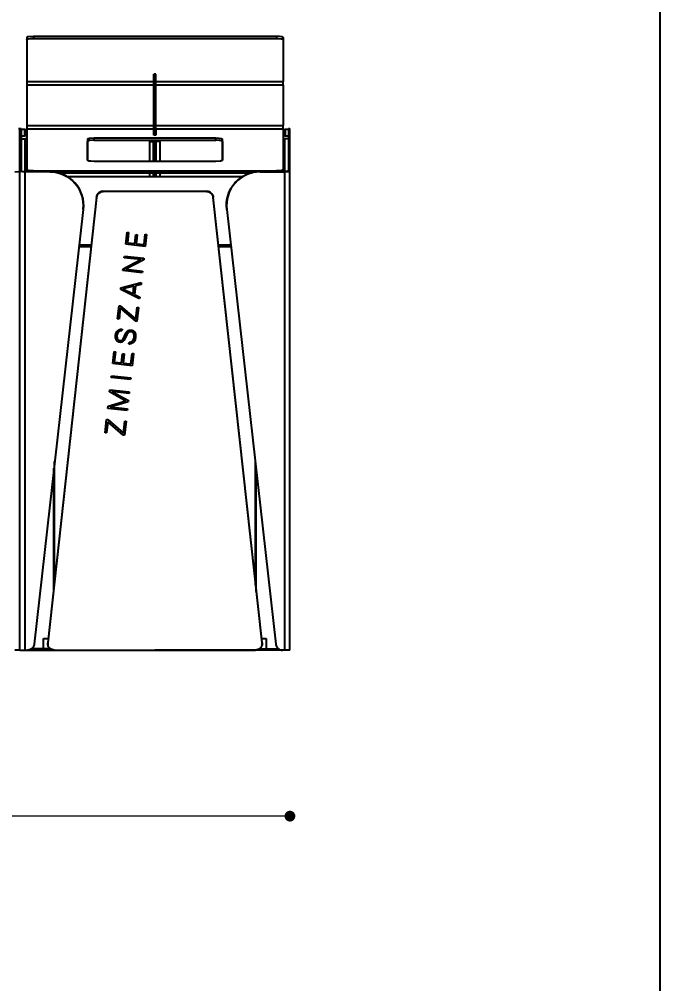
# Model space of a CAD drawing. Header units: millimetres. Extents: x 10782 to 23587, y 24555 to 29687.
# Drawn here: x 17963 to 18912, y 27147 to 28576 of the extents above; entities that cross this region are included whole.
import ezdxf

# ---------------------------------------------------------------- set-up
doc = ezdxf.new("R2010")
doc.units = ezdxf.units.MM
doc.header["$LTSCALE"] = 3
doc.layers.add('DomyÅ›lny', color=7, linetype='Continuous')
doc.styles.get("Standard").update_dxf_attribs({"font": 'arial.ttf'})
doc.dimstyles.new('MATEUSZ', dxfattribs={"dimtxt": 35, "dimasz": 16, "dimexe": 0.18, "dimexo": 0.0625, "dimgap": 0.09, "dimtad": 0, "dimdec": 0, "dimdsep": 46, "dimtxsty": 'Standard', "dimblk": 'DOT', "dimcen": 0.09, "dimse1": 1, "dimse2": 1, "dimadec": 0, "dimazin": 0, "dimtfac": 1, "dimtdec": 0, "dimtofl": 0, "dimtmove": 0, "dimatfit": 3, "dimfxl": 1, "dimtolj": 1, "dimtzin": 0, "dimlwd": 9, "dimlwe": 9, "dimarcsym": 0})

# ---------------------------------------------------------------- blocks, each defined once
blk = doc.blocks.new('_Dot')
at = {"color": 0, "linetype": 'ByBlock', "lineweight": -2}
blk.add_line((-0.5, 0), (-1, 0), dxfattribs=at)
at = {"color": 0, "linetype": 'ByBlock', "const_width": 0.5}
blk.add_lwpolyline([(-0.25, 0, 1), (0.25, 0, 1)], format="xyb", close=True, dxfattribs=at)
blk = doc.blocks.new('*D37')
at = {"color": 0, "lineweight": 9, "transparency": 16777216}
for p, q in [((16779.8, 27395.2), (17513.2, 27395.2)), ((18347.8, 27395.2), (17614.5, 27395.2))]:
    blk.add_line(p, q, dxfattribs=at)
at = {"layer": 'Defpoints', "color": 0, "transparency": 16777216}
for p in [(16763.8, 27641.2), (18363.8, 27641.2), (18363.8, 27395.2)]:
    blk.add_point(p, dxfattribs=at)
at = {"color": 0, "lineweight": 9, "transparency": 16777216, "xscale": 16, "yscale": 16, "zscale": 16, "rotation": 180}
blk.add_blockref('_Dot', (16763.8, 27395.2), dxfattribs=at)
at = {"color": 0, "lineweight": 9, "transparency": 16777216, "xscale": 16, "yscale": 16, "zscale": 16}
blk.add_blockref('_Dot', (18363.8, 27395.2), dxfattribs=at)
at = {"color": 0, "transparency": 16777216, "insert": (17563.8, 27395.2), "char_height": 35, "attachment_point": 5}
blk.add_mtext('\\A1;1600', dxfattribs=at)

msp = doc.modelspace()

# ---------------------------------------------------------------- linework, layer by layer
msp.add_lwpolyline([(15282.8, 24555.1), (15282.8, 29687.3), (18911.6, 29687.3), (18911.6, 24555.1)], close=True)
at = {"layer": 'DomyÅ›lny'}
for p, q in [((17973.8, 28548.9), (17973.8, 28545.9)), ((17973.8, 28545.9), (17973.8, 28483.8)), ((18343.8, 28550.5), (17983.8, 28550.5)), ((17983.8, 28550.5), (17983.8, 28547.6)), ((17983.8, 28547.6), (18343.8, 28547.6)), ((18343.8, 28550.5), (18343.8, 28547.6)), ((18353.8, 28548.9), (18353.8, 28545.9)), ((18353.8, 28545.9), (18353.8, 28483.8)), ((17973.8, 28483.8), (18162.3, 28483.8)), ((18165.3, 28494.5), (18162.3, 28494.5)), ((18162.3, 28404.1), (18162.3, 28494.5)), ((18165.3, 28404.1), (18165.3, 28494.5)), ((18165.3, 28483.8), (18353.8, 28483.8)), ((17973.8, 28478.9), (18162.3, 28478.9)), ((17973.8, 28478.9), (17973.8, 28418.7)), ((18165.3, 28478.9), (18353.8, 28478.9)), ((18353.8, 28478.9), (18353.8, 28418.7)), ((17961.8, 28414), (17963.8, 28414)), ((17961.8, 28413.9), (17963.8, 28413.9)), ((17963.8, 28414), (17965.8, 28414)), ((17963.8, 28413.9), (17965.8, 28413.9)), ((17963.8, 28351.3), (17963.8, 28413.9)), ((17963.8, 28351.3), (17963.8, 28413.9)), ((17965.8, 28413.9), (17965.8, 28351.3)), ((17965.8, 28412.9), (17970.8, 28412.9)), ((17970.8, 28410.9), (17973.8, 28410.9)), ((17973.8, 28418.7), (18162.3, 28418.7)), ((17973.8, 28413.8), (17973.8, 28353)), ((17973.8, 28413.8), (18162.3, 28413.8)), ((18162.3, 28412.6), (18162.3, 28404.1)), ((18165.3, 28418.7), (18353.8, 28418.7)), ((18165.3, 28413.8), (18353.8, 28413.8)), ((18165.3, 28412.6), (18165.3, 28404.1)), ((18353.8, 28413.8), (18353.8, 28353)), ((18353.8, 28410.9), (18357.3, 28410.9)), ((18356.8, 28412.9), (18361.8, 28412.9)), ((18361.8, 28414), (18363.8, 28414)), ((18361.8, 28413.9), (18361.8, 28351.3)), ((18361.8, 28413.9), (18363.8, 28413.9)), ((18363.8, 28351.3), (18363.8, 28413.9)), ((17970.8, 28402.9), (17965.8, 28402.9)), ((17973.8, 28404.9), (17970.8, 28404.9)), ((17971.6, 28350.1), (17971.6, 28398.9)), ((17973.8, 28398.9), (17971.6, 28398.9)), ((18063.8, 28398), (18063.8, 28367.4)), ((18253.8, 28399.7), (18073.8, 28399.7)), ((18073.8, 28396.7), (18073.8, 28399.7)), ((18073.8, 28396.7), (18253.8, 28396.7)), ((18156.1, 28394.9), (18156.1, 28395.9)), ((18165.3, 28404.1), (18162.3, 28404.1)), ((18171.6, 28394.9), (18171.6, 28395.9)), ((18253.8, 28396.7), (18253.8, 28399.7)), ((18263.8, 28367.4), (18263.8, 28398)), ((18356.8, 28404.9), (18353.8, 28404.9)), ((18353.8, 28398.9), (18356.1, 28398.9)), ((18356.1, 28350), (18356.1, 28398.9)), ((18361.8, 28402.9), (18356.8, 28402.9)), ((18063.8, 28367.4), (18063.8, 28395)), ((18156.1, 28365.7), (18156.1, 28394.9)), ((18163.8, 28394.9), (18161.8, 28394.9)), ((18161.8, 28365.7), (18161.8, 28394.9)), ((18163.8, 28365.7), (18163.8, 28394.9)), ((18165.8, 28394.9), (18163.8, 28394.9)), ((18163.8, 28365.7), (18163.8, 28394.9)), ((18165.8, 28365.7), (18165.8, 28394.9)), ((18171.6, 28365.7), (18171.6, 28394.9)), ((18263.8, 28395), (18263.8, 28367.4)), ((17973.8, 28353), (17973.8, 28350)), ((18073.8, 28365.7), (18253.8, 28365.7)), ((18353.8, 28353), (18353.8, 28350)), ((17963.8, 27641.2), (17963.8, 28351.3)), ((17971.6, 28350.3), (18007.9, 28350.3)), ((17971.6, 27641.2), (17971.6, 28350)), ((18007.9, 28350), (17971.6, 28350)), ((17983.8, 28351.3), (18343.8, 28351.3)), ((17983.8, 28351.3), (17983.8, 28350)), ((18007.9, 28350), (18007.9, 28350.3)), ((18020.6, 28348.3), (18307.1, 28348.3)), ((18033, 28343.2), (18294.6, 28343.2)), ((18033, 28343.2), (18294.6, 28343.2)), ((18156.1, 28343.2), (18156.1, 28348.3)), ((18161.8, 28343.2), (18161.8, 28348.3)), ((18163.8, 28343.2), (18163.8, 28348.3)), ((18163.8, 28343.2), (18163.8, 28348.3)), ((18165.8, 28343.2), (18165.8, 28348.3)), ((18171.6, 28343.2), (18171.6, 28348.3)), ((18319.7, 28350), (18319.7, 28350.3)), ((18356.1, 28350.3), (18319.7, 28350.3)), ((18319.7, 28350), (18356.1, 28350)), ((18343.8, 28351.3), (18343.8, 28350)), ((18356.1, 27641.2), (18356.1, 28350)), ((18363.8, 27641.2), (18363.8, 28351.3)), ((18077.3, 28312.2), (18005, 27652.4)), ((18077.3, 28312.1), (18005, 27652.2)), ((18077.3, 28312.1), (18077.3, 28312.2)), ((18240.4, 28321), (18087.3, 28321)), ((18322.6, 27652.4), (18250.3, 28312.2)), ((18250.3, 28312.1), (18250.3, 28312.2)), ((18322.6, 27652.2), (18250.3, 28312.1)), ((18057.5, 28294.2), (17984.8, 27650)), ((18057.5, 28294.2), (18057.5, 28294.6)), ((18270.1, 28294.2), (18270.1, 28294.6)), ((18270.1, 28294.2), (18342.8, 27650)), ((18120.6, 28242.6), (18122.5, 28260.4)), ((18120.6, 28242.5), (18122.5, 28260.3)), ((18122.5, 28260.4), (18122.5, 28260.3)), ((18122.5, 28260.4), (18124.6, 28260.2)), ((18122.5, 28260.3), (18124.6, 28260.1)), ((18124.6, 28260.2), (18122.9, 28244.8)), ((18124.6, 28260.1), (18122.9, 28244.7)), ((18133.8, 28243.6), (18135.3, 28257.1)), ((18133.8, 28243.6), (18135.3, 28257)), ((18135.3, 28257.1), (18137.3, 28256.8)), ((18135.3, 28257), (18137.3, 28256.8)), ((18137.3, 28256.8), (18135.9, 28243.4)), ((18137.3, 28256.8), (18135.9, 28243.3)), ((18147.6, 28242.1), (18149.3, 28257.6)), ((18147.6, 28242), (18149.3, 28257.5)), ((18149.3, 28257.6), (18151.4, 28257.3)), ((18149.3, 28257.5), (18151.4, 28257.3)), ((18151.4, 28257.3), (18149.4, 28239.4)), ((18151.4, 28257.3), (18149.4, 28239.5)), ((18051.3, 28239.2), (18069.3, 28239.2)), ((18069.5, 28241.2), (18051.5, 28241.2)), ((18149.4, 28239.4), (18120.6, 28242.5)), ((18122.9, 28244.8), (18133.8, 28243.6)), ((18122.9, 28244.7), (18133.8, 28243.6)), ((18135.9, 28243.4), (18135.9, 28243.3)), ((18135.9, 28243.4), (18147.6, 28242.1)), ((18135.9, 28243.3), (18147.6, 28242)), ((18149.4, 28239.5), (18149.4, 28239.4)), ((18276.1, 28241.2), (18258.1, 28241.2)), ((18258.3, 28239.2), (18276.4, 28239.2)), ((18118.4, 28222.5), (18118.7, 28224.9)), ((18118.4, 28222.5), (18118.7, 28224.9)), ((18118.7, 28224.9), (18118.7, 28224.9)), ((18118.7, 28224.9), (18147.5, 28221.8)), ((18118.7, 28224.9), (18147.5, 28221.7)), ((18116.6, 28206), (18143.1, 28219.8)), ((18116.6, 28205.9), (18143.1, 28219.8)), ((18143.1, 28219.8), (18118.4, 28222.5)), ((18147.2, 28219.3), (18120.7, 28205.5)), ((18147.5, 28221.8), (18147.2, 28219.4)), ((18147.5, 28221.7), (18147.2, 28219.3)), ((18116.3, 28203.5), (18116.6, 28206)), ((18116.3, 28203.5), (18116.6, 28205.9)), ((18145.1, 28200.3), (18116.3, 28203.5)), ((18120.7, 28205.5), (18145.4, 28202.8)), ((18120.7, 28205.5), (18145.4, 28202.8)), ((18145.4, 28202.8), (18145.1, 28200.4)), ((18145.4, 28202.8), (18145.1, 28200.3)), ((18145.1, 28200.4), (18145.1, 28200.3)), ((18113.5, 28178.1), (18143.5, 28185.8)), ((18113.5, 28178), (18143.5, 28185.8)), ((18134.9, 28181.2), (18133.4, 28168.1)), ((18143.3, 28183.2), (18134.9, 28181.1)), ((18134.9, 28181.2), (18134.9, 28181.1)), ((18143.5, 28185.8), (18143.3, 28183.3)), ((18143.5, 28185.8), (18143.3, 28183.2)), ((18113.3, 28175.8), (18113.5, 28178.1)), ((18113.3, 28175.7), (18113.5, 28178)), ((18113.3, 28175.8), (18113.3, 28175.7)), ((18140.9, 28161.7), (18113.3, 28175.7)), ((18132.7, 28180.6), (18116.4, 28176.5)), ((18116.4, 28176.6), (18131.4, 28169.1)), ((18116.4, 28176.5), (18131.4, 28169.1)), ((18131.4, 28169.1), (18132.7, 28180.7)), ((18131.4, 28169.1), (18132.7, 28180.6)), ((18134.9, 28181.1), (18133.4, 28168.1)), ((18133.4, 28168.1), (18141.2, 28164.3)), ((18133.4, 28168.1), (18141.2, 28164.2)), ((18141.2, 28164.3), (18140.9, 28161.8)), ((18141.2, 28164.2), (18140.9, 28161.7)), ((18108.5, 28132.1), (18110.6, 28151.6)), ((18108.5, 28132), (18110.6, 28151.5)), ((18110.6, 28151.6), (18112.4, 28151.4)), ((18110.6, 28151.5), (18112.4, 28151.4)), ((18112.4, 28148.4), (18110.6, 28131.8)), ((18112.4, 28148.3), (18110.6, 28131.8)), ((18112.4, 28151.4), (18135.5, 28131.5)), ((18112.4, 28151.4), (18135.5, 28131.6)), ((18135.4, 28128.5), (18112.4, 28148.3)), ((18135.5, 28131.5), (18137.4, 28149.3)), ((18135.5, 28131.6), (18137.4, 28149.3)), ((18139.5, 28149.1), (18137.2, 28128.4)), ((18139.5, 28149), (18137.2, 28128.3)), ((18137.4, 28149.3), (18139.5, 28149)), ((18137.4, 28149.3), (18139.5, 28149.1)), ((18108.5, 28132.1), (18108.5, 28132)), ((18110.6, 28131.8), (18108.5, 28132)), ((18137.2, 28128.3), (18135.4, 28128.5)), ((18137.2, 28128.4), (18137.2, 28128.3)), ((18115.1, 28116.7), (18114.8, 28114.3)), ((18115.1, 28116.7), (18114.8, 28114.2)), ((18114.8, 28114.3), (18114.8, 28114.2)), ((18125.2, 28095), (18125.5, 28097.4)), ((18125.2, 28094.9), (18125.5, 28097.3)), ((18101.2, 28065.8), (18103.2, 28083.5)), ((18101.2, 28065.7), (18103.2, 28083.5)), ((18103.2, 28083.5), (18105.2, 28083.3)), ((18103.2, 28083.5), (18105.2, 28083.3)), ((18105.2, 28083.3), (18103.6, 28068)), ((18105.2, 28083.3), (18103.6, 28067.9)), ((18103.6, 28068), (18114.4, 28066.8)), ((18103.6, 28067.9), (18114.4, 28066.7)), ((18114.4, 28066.8), (18115.9, 28080.2)), ((18114.4, 28066.7), (18115.9, 28080.2)), ((18115.9, 28080.2), (18118, 28080)), ((18115.9, 28080.2), (18118, 28079.9)), ((18118, 28080), (18116.5, 28066.5)), ((18118, 28079.9), (18116.5, 28066.5)), ((18118, 28080), (18118, 28079.9)), ((18128.2, 28065.3), (18129.9, 28080.7)), ((18128.2, 28065.2), (18129.9, 28080.7)), ((18129.9, 28080.7), (18132, 28080.5)), ((18129.9, 28080.7), (18132, 28080.4)), ((18129.9, 28080.7), (18129.9, 28080.7)), ((18132, 28080.5), (18130, 28062.6)), ((18132, 28080.4), (18130, 28062.5)), ((18130, 28062.5), (18101.2, 28065.7)), ((18116.5, 28066.5), (18128.2, 28065.3)), ((18116.5, 28066.5), (18128.2, 28065.2)), ((18130, 28062.6), (18130, 28062.5)), ((18099, 28045.2), (18099.2, 28047.6)), ((18099, 28045.1), (18099.2, 28047.5)), ((18127.8, 28042), (18099, 28045.1)), ((18099.2, 28047.6), (18128, 28044.5)), ((18099.2, 28047.5), (18128, 28044.4)), ((18128, 28044.5), (18127.8, 28042)), ((18128, 28044.4), (18127.8, 28042)), ((18127.8, 28042), (18127.8, 28042)), ((18096.6, 28023.8), (18097, 28027)), ((18096.6, 28023.7), (18097, 28026.9)), ((18097, 28027), (18125.8, 28023.9)), ((18097, 28026.9), (18125.8, 28023.8)), ((18100.1, 28024.4), (18124.4, 28010.9)), ((18113, 28022.7), (18100.1, 28024.3)), ((18100.1, 28024.3), (18124.4, 28010.9)), ((18094.3, 28002.5), (18120.9, 28010.4)), ((18094.3, 28002.5), (18120.9, 28010.3)), ((18120.9, 28010.3), (18096.6, 28023.7)), ((18125.5, 28021.4), (18113, 28022.7)), ((18124.4, 28010.9), (18124.2, 28009.1)), ((18124.4, 28010.9), (18124.2, 28009)), ((18124.4, 28010.9), (18124.4, 28010.9)), ((18125.8, 28023.9), (18125.5, 28021.4)), ((18125.8, 28023.8), (18125.5, 28021.4)), ((18093.9, 27999.3), (18094.3, 28002.5)), ((18093.9, 27999.2), (18094.3, 28002.5)), ((18122.7, 27996.1), (18093.9, 27999.2)), ((18124.2, 28009), (18097.7, 28001.1)), ((18097.7, 28001.2), (18110.4, 28000)), ((18097.7, 28001.1), (18110.4, 27999.9)), ((18110.4, 28000), (18123, 27998.6)), ((18110.4, 27999.9), (18123, 27998.5)), ((18123, 27998.6), (18122.7, 27996.2)), ((18123, 27998.5), (18122.7, 27996.1)), ((18090, 27963.4), (18092.1, 27983)), ((18090, 27963.4), (18092.1, 27982.9)), ((18092.1, 27983), (18093.9, 27982.8)), ((18092.1, 27982.9), (18093.9, 27982.7)), ((18093.9, 27982.8), (18117, 27962.9)), ((18093.9, 27982.7), (18117, 27962.9)), ((18093.9, 27979.7), (18092.1, 27963.2)), ((18093.9, 27979.7), (18092.1, 27963.1)), ((18116.9, 27959.9), (18093.9, 27979.7)), ((18117, 27962.9), (18119, 27980.7)), ((18117, 27962.9), (18119, 27980.6)), ((18121, 27980.5), (18118.8, 27959.8)), ((18121, 27980.4), (18118.8, 27959.7)), ((18119, 27980.7), (18121, 27980.5)), ((18119, 27980.6), (18121, 27980.4)), ((18092.1, 27963.1), (18090, 27963.4)), ((18092.1, 27963.2), (18092.1, 27963.1)), ((18118.8, 27959.7), (18116.9, 27959.9)), ((18013.8, 27729.2), (18013.8, 27910.7)), ((18014.8, 27739), (18014.8, 27920.5)), ((18312.8, 27737.9), (18312.8, 27919.4)), ((18313.8, 27728.1), (18313.8, 27909.6)), ((17998.8, 27643.2), (17998.8, 27658.2)), ((17998.8, 27658.2), (18005.7, 27658.2)), ((18322, 27658.2), (18328.8, 27658.2)), ((18328.8, 27658.2), (18328.8, 27643.2)), ((17971.6, 27641.2), (17974.9, 27641.2)), ((17974.8, 27641.2), (18163.8, 27641.2)), ((18008.9, 27643.2), (17980.9, 27643.2)), ((18015, 27641.2), (18312.7, 27641.2)), ((18352.8, 27641.2), (18163.8, 27641.2)), ((18318.7, 27643.2), (18347.9, 27643.2)), ((18356.1, 27641.2), (18352.8, 27641.2))]:
    msp.add_line(p, q, dxfattribs=at)
for points in [[(17983.8, 28550.5, 0), (17976.7, 28550.1, 0), (17975.4, 28549.8, 0), (17974.5, 28549.5, 0), (17974.2, 28549.3, 0), (17974.1, 28549.2, 0), (17974, 28549.2, 0), (17973.9, 28549.1, 0), (17973.9, 28549, 0), (17973.9, 28549, 0), (17973.8, 28549, 0), (17973.8, 28548.9, 0), (17973.8, 28548.9, 0), (17973.8, 28548.9, 0)], [(17973.8, 28545.9, 0), (17973.8, 28545.9, 0), (17973.8, 28546, 0), (17973.8, 28546, 0), (17973.9, 28546.1, 0), (17973.9, 28546.1, 0), (17973.9, 28546.1, 0), (17974, 28546.2, 0), (17974.1, 28546.3, 0), (17974.2, 28546.4, 0), (17974.5, 28546.5, 0), (17974.9, 28546.7, 0), (17976.1, 28547, 0), (17979.2, 28547.4, 0), (17983.8, 28547.6, 0)], [(18353.8, 28548.9, 0), (18353.8, 28548.9, 0), (18353.8, 28548.9, 0), (18353.8, 28549, 0), (18353.8, 28549, 0), (18353.8, 28549, 0), (18353.7, 28549.1, 0), (18353.7, 28549.2, 0), (18353.6, 28549.2, 0), (18353.4, 28549.3, 0), (18353.1, 28549.5, 0), (18352.7, 28549.6, 0), (18351.6, 28549.9, 0), (18348.4, 28550.4, 0), (18343.8, 28550.5, 0)], [(18343.8, 28547.6, 0), (18350.9, 28547.1, 0), (18352.2, 28546.8, 0), (18353.1, 28546.5, 0), (18353.4, 28546.4, 0), (18353.6, 28546.3, 0), (18353.7, 28546.2, 0), (18353.7, 28546.1, 0), (18353.8, 28546.1, 0), (18353.8, 28546.1, 0), (18353.8, 28546, 0), (18353.8, 28546, 0), (18353.8, 28545.9, 0), (18353.8, 28545.9, 0)], [(17973.8, 28483.8, 0), (17973.8, 28483.6, 0), (17973.8, 28482.8, 0), (17973.8, 28478.9, 0)], [(18353.8, 28478.9, 0), (18353.8, 28483.8, 0)], [(17973.8, 28418.7, 0), (17973.8, 28413.8, 0)], [(18353.8, 28413.8, 0), (18353.8, 28414, 0), (18353.8, 28414.9, 0), (18353.8, 28418.7, 0)], [(17965.8, 28398.9, 0), (17965.8, 28398.9, 0), (17965.8, 28398.9, 0), (17965.8, 28398.9, 0), (17965.8, 28398.9, 0), (17965.8, 28398.9, 0), (17965.8, 28398.9, 0), (17965.8, 28398.9, 0), (17965.8, 28398.9, 0), (17965.8, 28398.9, 0), (17965.8, 28398.9, 0), (17965.8, 28398.9, 0), (17965.9, 28398.9, 0), (17966, 28398.9, 0), (17967.5, 28398.9, 0), (17971.6, 28398.9, 0)], [(18073.8, 28399.7, 0), (18066.7, 28399.2, 0), (18065.5, 28398.9, 0), (18064.6, 28398.6, 0), (18064.2, 28398.5, 0), (18064.1, 28398.4, 0), (18064, 28398.3, 0), (18063.9, 28398.2, 0), (18063.9, 28398.2, 0), (18063.9, 28398.1, 0), (18063.8, 28398.1, 0), (18063.8, 28398.1, 0), (18063.8, 28398, 0), (18063.8, 28398, 0)], [(18073.8, 28396.7, 0), (18067, 28396.3, 0), (18065.7, 28396, 0), (18064.7, 28395.7, 0), (18064.3, 28395.5, 0), (18064.2, 28395.5, 0), (18064, 28395.4, 0), (18063.9, 28395.3, 0), (18063.9, 28395.2, 0), (18063.9, 28395.2, 0), (18063.8, 28395.2, 0), (18063.8, 28395.1, 0), (18063.8, 28395.1, 0), (18063.8, 28395, 0)], [(18263.8, 28398, 0), (18263.8, 28398, 0), (18263.8, 28398.1, 0), (18263.8, 28398.1, 0), (18263.8, 28398.1, 0), (18263.7, 28398.2, 0), (18263.7, 28398.2, 0), (18263.6, 28398.3, 0), (18263.5, 28398.4, 0), (18263.2, 28398.5, 0), (18262.9, 28398.7, 0), (18261.8, 28399, 0), (18259, 28399.4, 0), (18253.8, 28399.7, 0)], [(18263.8, 28395, 0), (18263.8, 28395.1, 0), (18263.8, 28395.1, 0), (18263.8, 28395.1, 0), (18263.8, 28395.2, 0), (18263.8, 28395.2, 0), (18263.7, 28395.3, 0), (18263.6, 28395.3, 0), (18263.5, 28395.4, 0), (18263.3, 28395.6, 0), (18262.9, 28395.7, 0), (18262, 28396, 0), (18259.3, 28396.4, 0), (18253.8, 28396.7, 0)], [(18361.8, 28398.9, 0), (18361.8, 28398.9, 0), (18361.8, 28398.9, 0), (18361.8, 28398.9, 0), (18361.8, 28398.9, 0), (18361.8, 28398.9, 0), (18361.8, 28398.9, 0), (18361.8, 28398.9, 0), (18361.8, 28398.9, 0), (18361.8, 28398.9, 0), (18361.8, 28398.9, 0), (18361.8, 28398.9, 0), (18361.8, 28398.9, 0), (18361.6, 28398.9, 0), (18360.2, 28398.9, 0), (18356.1, 28398.9, 0)], [(18156.1, 28394.9, 0), (18161.8, 28394.9, 0)], [(18171.6, 28394.9, 0), (18165.8, 28394.9, 0)], [(18063.8, 28367.4, 0), (18063.8, 28367.4, 0), (18063.8, 28367.3, 0), (18063.8, 28367.3, 0), (18063.9, 28367.3, 0), (18063.9, 28367.2, 0), (18063.9, 28367.2, 0), (18064, 28367.1, 0), (18064.1, 28367, 0), (18064.4, 28366.8, 0), (18064.8, 28366.7, 0), (18065.8, 28366.4, 0), (18068.7, 28366, 0), (18073.8, 28365.7, 0)], [(18253.8, 28365.7, 0), (18260.9, 28366.2, 0), (18262.1, 28366.5, 0), (18263.1, 28366.8, 0), (18263.4, 28366.9, 0), (18263.5, 28367, 0), (18263.6, 28367.1, 0), (18263.7, 28367.2, 0), (18263.7, 28367.2, 0), (18263.8, 28367.3, 0), (18263.8, 28367.3, 0), (18263.8, 28367.3, 0), (18263.8, 28367.4, 0), (18263.8, 28367.4, 0)], [(17983.8, 28351.3, 0), (17976.7, 28351.8, 0), (17975.4, 28352, 0), (17974.6, 28352.3, 0), (17974.2, 28352.5, 0), (17974.1, 28352.6, 0), (17974, 28352.6, 0), (17973.9, 28352.7, 0), (17973.9, 28352.8, 0), (17973.9, 28352.8, 0), (17973.8, 28352.8, 0), (17973.8, 28352.9, 0), (17973.8, 28352.9, 0), (17973.8, 28353, 0)], [(18353.8, 28353, 0), (18353.8, 28352.9, 0), (18353.8, 28352.9, 0), (18353.8, 28352.8, 0), (18353.8, 28352.8, 0), (18353.7, 28352.8, 0), (18353.7, 28352.7, 0), (18353.6, 28352.6, 0), (18353.5, 28352.6, 0), (18353.2, 28352.4, 0), (18352.8, 28352.2, 0), (18351.8, 28351.9, 0), (18348.9, 28351.5, 0), (18343.8, 28351.3, 0)], [(17956.1, 28350, 0), (17961.6, 28350.4, 0), (17962.6, 28350.6, 0), (17963.3, 28350.8, 0), (17963.5, 28350.9, 0), (17963.6, 28351, 0), (17963.7, 28351, 0), (17963.7, 28351.1, 0), (17963.8, 28351.1, 0), (17963.8, 28351.1, 0), (17963.8, 28351.2, 0), (17963.8, 28351.2, 0), (17963.8, 28351.2, 0), (17963.8, 28351.3, 0)], [(17971.6, 28350, 0), (17966, 28350.4, 0), (17965.1, 28350.6, 0), (17964.4, 28350.8, 0), (17964.1, 28350.9, 0), (17964, 28351, 0), (17964, 28351, 0), (17963.9, 28351.1, 0), (17963.9, 28351.1, 0), (17963.9, 28351.1, 0), (17963.8, 28351.2, 0), (17963.8, 28351.2, 0), (17963.8, 28351.2, 0), (17963.8, 28351.3, 0)], [(17965.8, 28351.3, 0), (17965.8, 28351.3, 0), (17965.8, 28351.2, 0), (17965.8, 28351.2, 0), (17965.9, 28351.2, 0), (17965.9, 28351.2, 0), (17965.9, 28351.1, 0), (17966, 28351.1, 0), (17966, 28351, 0), (17966.2, 28350.9, 0), (17966.8, 28350.7, 0), (17968.3, 28350.5, 0), (17971.6, 28350.3, 0)], [(18057.5, 28294.6, 0), (18057.8, 28299.9, 0), (18057.6, 28305.2, 0), (18056.8, 28310.4, 0), (18055.5, 28315.5, 0), (18053.6, 28320.4, 0), (18051.3, 28325.1, 0), (18048.5, 28329.5, 0), (18045.2, 28333.5, 0), (18041.5, 28337.3, 0), (18037.4, 28340.7, 0), (18033, 28343.6, 0), (18028.3, 28346, 0), (18023.4, 28347.8, 0), (18018.3, 28349.2, 0), (18013.2, 28350, 0), (18007.9, 28350.3, 0)], [(18007.9, 28350, 0), (18013.2, 28349.7, 0), (18018.5, 28348.8, 0), (18023.6, 28347.4, 0), (18028.5, 28345.5, 0), (18033.2, 28343.1, 0), (18037.5, 28340.2, 0), (18041.5, 28336.9, 0), (18045.2, 28333.2, 0), (18048.5, 28329, 0), (18051.3, 28324.6, 0), (18053.7, 28319.8, 0), (18055.5, 28314.9, 0), (18056.8, 28309.8, 0), (18057.6, 28304.7, 0), (18057.8, 28299.5, 0), (18057.5, 28294.2, 0)], [(18270.1, 28294.6, 0), (18269.8, 28299.9, 0), (18270, 28305.2, 0), (18270.8, 28310.4, 0), (18272.2, 28315.5, 0), (18274, 28320.4, 0), (18276.4, 28325.1, 0), (18279.2, 28329.5, 0), (18282.4, 28333.5, 0), (18286.1, 28337.3, 0), (18290.2, 28340.7, 0), (18294.7, 28343.6, 0), (18299.4, 28346, 0), (18304.3, 28347.8, 0), (18309.3, 28349.2, 0), (18314.4, 28350, 0), (18319.7, 28350.3, 0)], [(18319.7, 28350, 0), (18314.4, 28349.7, 0), (18309.2, 28348.8, 0), (18304, 28347.4, 0), (18299.1, 28345.5, 0), (18294.5, 28343.1, 0), (18290.1, 28340.2, 0), (18286.1, 28336.9, 0), (18282.5, 28333.2, 0), (18279.2, 28329, 0), (18276.3, 28324.6, 0), (18274, 28319.8, 0), (18272.1, 28314.9, 0), (18270.8, 28309.8, 0), (18270.1, 28304.7, 0), (18269.8, 28299.5, 0), (18270.1, 28294.2, 0)], [(18356.1, 28350, 0), (18361.6, 28350.4, 0), (18362.6, 28350.6, 0), (18363.3, 28350.8, 0), (18363.5, 28350.9, 0), (18363.6, 28351, 0), (18363.7, 28351, 0), (18363.7, 28351.1, 0), (18363.8, 28351.1, 0), (18363.8, 28351.1, 0), (18363.8, 28351.2, 0), (18363.8, 28351.2, 0), (18363.8, 28351.2, 0), (18363.8, 28351.3, 0)], [(18361.8, 28351.3, 0), (18361.8, 28351.3, 0), (18361.8, 28351.2, 0), (18361.8, 28351.2, 0), (18361.8, 28351.2, 0), (18361.8, 28351.2, 0), (18361.7, 28351.1, 0), (18361.7, 28351.1, 0), (18361.6, 28351, 0), (18361.4, 28350.9, 0), (18360.9, 28350.7, 0), (18359.3, 28350.5, 0), (18356.1, 28350.3, 0)], [(18087.3, 28321.1, 0), (18085.5, 28320.9, 0), (18084.7, 28320.7, 0), (18083.8, 28320.5, 0), (18082.9, 28320.1, 0), (18082.1, 28319.7, 0), (18081.3, 28319.1, 0), (18080.6, 28318.5, 0), (18079.9, 28317.9, 0), (18079.3, 28317.1, 0), (18078.8, 28316.4, 0), (18078.3, 28315.5, 0), (18077.9, 28314.7, 0), (18077.6, 28313.9, 0), (18077.4, 28313, 0), (18077.3, 28312.2, 0)], [(18077.3, 28312.1, 0), (18077.6, 28313.7, 0), (18077.9, 28314.6, 0), (18078.3, 28315.4, 0), (18078.8, 28316.2, 0), (18079.3, 28317, 0), (18079.9, 28317.7, 0), (18080.6, 28318.4, 0), (18081.3, 28319, 0), (18082.1, 28319.5, 0), (18082.9, 28320, 0), (18083.8, 28320.3, 0), (18084.7, 28320.6, 0), (18085.5, 28320.8, 0), (18087.3, 28321, 0)], [(18250.3, 28312.2, 0), (18250, 28313.9, 0), (18249.7, 28314.7, 0), (18249.3, 28315.5, 0), (18248.9, 28316.4, 0), (18248.3, 28317.1, 0), (18247.7, 28317.9, 0), (18247.1, 28318.5, 0), (18246.3, 28319.1, 0), (18245.5, 28319.7, 0), (18244.7, 28320.1, 0), (18243.8, 28320.5, 0), (18243, 28320.7, 0), (18242.1, 28320.9, 0), (18240.4, 28321.1, 0)], [(18240.4, 28321, 0), (18242.1, 28320.8, 0), (18243, 28320.6, 0), (18243.8, 28320.3, 0), (18244.7, 28320, 0), (18245.5, 28319.5, 0), (18246.3, 28319, 0), (18247.1, 28318.4, 0), (18247.7, 28317.7, 0), (18248.3, 28317, 0), (18248.9, 28316.2, 0), (18249.3, 28315.4, 0), (18249.7, 28314.6, 0), (18250, 28313.7, 0), (18250.2, 28312.9, 0), (18250.3, 28312.1, 0)], [(18105.7, 28103.1, 0), (18105.5, 28104.3, 0), (18105.3, 28105.6, 0), (18105.4, 28106.9, 0), (18105.5, 28108.3, 0), (18105.7, 28109.6, 0), (18106.1, 28110.9, 0), (18106.6, 28112, 0), (18107.3, 28113.1, 0), (18108, 28114, 0), (18108.8, 28114.8, 0), (18109.7, 28115.5, 0), (18110.7, 28116, 0), (18111.7, 28116.5, 0), (18112.8, 28116.7, 0), (18114, 28116.8, 0), (18115.1, 28116.7, 0)], [(18128.4, 28112.9, 0), (18127.7, 28113, 0), (18127.1, 28112.9, 0), (18126.5, 28112.8, 0), (18126, 28112.7, 0), (18125.5, 28112.4, 0), (18125, 28112.1, 0), (18124.5, 28111.8, 0), (18124.1, 28111.3, 0), (18123.2, 28110.1, 0), (18122.2, 28108.4, 0), (18118.4, 28100.6, 0), (18117.4, 28099.4, 0), (18116.8, 28098.8, 0), (18116.1, 28098.3, 0), (18115.5, 28097.9, 0), (18114.8, 28097.6, 0), (18114, 28097.4, 0), (18113.3, 28097.3, 0), (18112.5, 28097.2, 0), (18111.6, 28097.3, 0), (18110.9, 28097.4, 0), (18110.2, 28097.7, 0), (18109.5, 28097.9, 0), (18108.9, 28098.3, 0), (18108.3, 28098.7, 0), (18107.7, 28099.2, 0), (18107.2, 28099.8, 0), (18106.8, 28100.5, 0), (18106.4, 28101.2, 0), (18106.1, 28101.9, 0), (18105.6, 28103.6, 0), (18105.3, 28105.3, 0), (18105.4, 28107.2, 0), (18105.7, 28109.2, 0), (18106.2, 28110.9, 0), (18106.9, 28112.5, 0), (18107.4, 28113.2, 0), (18107.9, 28113.9, 0), (18108.5, 28114.5, 0), (18109.1, 28115, 0), (18109.7, 28115.5, 0), (18110.4, 28115.9, 0), (18111.2, 28116.2, 0), (18111.9, 28116.4, 0), (18112.7, 28116.6, 0), (18113.5, 28116.7, 0), (18114.3, 28116.7, 0), (18115.1, 28116.7, 0)], [(18114.8, 28114.2, 0), (18113.7, 28114.3, 0), (18112.6, 28114.1, 0), (18112, 28114, 0), (18111.5, 28113.8, 0), (18111.1, 28113.6, 0), (18110.6, 28113.3, 0), (18110.2, 28113, 0), (18109.3, 28112.2, 0), (18108.7, 28111.3, 0), (18108.2, 28110.2, 0), (18107.8, 28109, 0), (18107.5, 28107.7, 0), (18107.4, 28106.2, 0), (18107.5, 28104.9, 0), (18107.7, 28103.7, 0), (18107.9, 28103.1, 0), (18108.1, 28102.6, 0), (18108.4, 28102.1, 0), (18108.7, 28101.6, 0), (18109.1, 28101.2, 0), (18109.4, 28100.8, 0), (18109.8, 28100.5, 0), (18110.3, 28100.3, 0), (18110.7, 28100.1, 0), (18111.2, 28099.9, 0), (18111.7, 28099.8, 0), (18112.2, 28099.7, 0), (18112.8, 28099.7, 0), (18113.3, 28099.8, 0), (18113.7, 28099.8, 0), (18114.2, 28100, 0), (18114.6, 28100.2, 0), (18115.1, 28100.5, 0), (18115.5, 28100.8, 0), (18115.9, 28101.1, 0), (18116.6, 28102.1, 0), (18117.4, 28103.2, 0), (18118.8, 28106.3, 0), (18120.2, 28109.5, 0), (18121.6, 28111.9, 0), (18122.2, 28112.8, 0), (18122.9, 28113.5, 0), (18123.7, 28114.1, 0), (18124.5, 28114.6, 0), (18125.3, 28115, 0), (18126.2, 28115.3, 0), (18127.1, 28115.4, 0), (18128.1, 28115.4, 0), (18129.2, 28115.3, 0), (18130.2, 28115, 0), (18131.2, 28114.6, 0), (18132, 28114.1, 0), (18132.8, 28113.4, 0), (18133.5, 28112.6, 0), (18134, 28111.6, 0), (18134.5, 28110.5, 0), (18134.8, 28109.4, 0), (18135.1, 28108.2, 0), (18135.2, 28106.8, 0), (18135.1, 28105.5, 0), (18134.7, 28102.7, 0), (18134.3, 28101.4, 0), (18133.8, 28100.2, 0), (18133.3, 28099.1, 0), (18132.6, 28098, 0), (18131.8, 28097.2, 0), (18131, 28096.4, 0), (18130, 28095.8, 0), (18129.1, 28095.4, 0), (18128, 28095, 0), (18126.9, 28094.9, 0), (18126.1, 28094.8, 0), (18125.2, 28094.9, 0)], [(18107.8, 28109.2, 0), (18107.5, 28107.4, 0), (18107.5, 28105.4, 0), (18107.6, 28104.5, 0), (18107.8, 28103.7, 0), (18108, 28102.9, 0), (18108.4, 28102.2, 0), (18108.8, 28101.5, 0), (18109.3, 28101, 0), (18109.9, 28100.6, 0), (18110.5, 28100.2, 0), (18111.2, 28100, 0), (18111.9, 28099.8, 0), (18112.6, 28099.8, 0), (18113.3, 28099.8, 0), (18114, 28100, 0), (18114.6, 28100.2, 0), (18115.2, 28100.6, 0), (18115.7, 28101.1, 0), (18116.3, 28101.7, 0), (18116.8, 28102.4, 0), (18117.8, 28104.2, 0), (18118.8, 28106.4, 0), (18120.8, 28110.7, 0), (18121.7, 28112.2, 0), (18122.7, 28113.3, 0), (18123.7, 28114.2, 0), (18124.2, 28114.6, 0), (18124.8, 28114.9, 0), (18125.4, 28115.1, 0), (18126, 28115.3, 0), (18126.7, 28115.4, 0), (18127.3, 28115.5, 0), (18128, 28115.5, 0), (18128.7, 28115.4, 0), (18129.5, 28115.3, 0), (18130.2, 28115.1, 0), (18130.9, 28114.8, 0), (18131.5, 28114.5, 0), (18132.1, 28114.1, 0), (18132.6, 28113.6, 0), (18133.1, 28113.1, 0), (18133.6, 28112.4, 0), (18134, 28111.8, 0), (18134.3, 28111, 0), (18134.8, 28109.5, 0), (18135.1, 28107.7, 0), (18135.1, 28105.8, 0), (18134.9, 28103.9, 0), (18134.5, 28102, 0)], [(18125.5, 28097.3, 0), (18126.2, 28097.3, 0), (18126.9, 28097.3, 0), (18127.5, 28097.4, 0), (18128.1, 28097.5, 0), (18128.7, 28097.8, 0), (18129.3, 28098, 0), (18129.8, 28098.4, 0), (18130.3, 28098.8, 0), (18130.8, 28099.3, 0), (18131.2, 28099.8, 0), (18131.6, 28100.4, 0), (18132.2, 28101.7, 0), (18132.7, 28103.1, 0), (18133, 28104.8, 0), (18133.1, 28106.5, 0), (18132.9, 28108.1, 0), (18132.8, 28108.8, 0), (18132.6, 28109.5, 0), (18132.3, 28110.1, 0), (18132, 28110.7, 0), (18131.6, 28111.2, 0), (18131.1, 28111.7, 0), (18130.7, 28112.1, 0), (18130.2, 28112.4, 0), (18129.6, 28112.7, 0), (18129, 28112.8, 0), (18128.4, 28112.9, 0)], [(18125.5, 28097.4, 0), (18126.5, 28097.3, 0), (18127.4, 28097.4, 0), (18128.3, 28097.6, 0), (18129.1, 28098, 0), (18129.8, 28098.5, 0), (18130.5, 28099.1, 0), (18131.1, 28099.8, 0), (18131.7, 28100.6, 0), (18132.1, 28101.5, 0), (18132.5, 28102.5, 0), (18132.8, 28103.5, 0), (18133.1, 28106, 0), (18133, 28107.7, 0), (18132.9, 28108.5, 0), (18132.7, 28109.2, 0)], [(17963.8, 27641.2, 0), (17963.8, 27641.2, 0), (17963.8, 27641.2, 0), (17963.8, 27641.2, 0), (17963.8, 27641.2, 0), (17963.8, 27641.2, 0), (17963.8, 27641.2, 0), (17963.8, 27641.2, 0), (17963.8, 27641.2, 0), (17963.8, 27641.2, 0), (17963.8, 27641.2, 0), (17963.8, 27641.2, 0), (17963.7, 27641.2, 0), (17963, 27641.2, 0), (17956.1, 27641.2, 0)], [(17963.8, 27641.2, 0), (17963.8, 27641.2, 0), (17963.8, 27641.2, 0), (17963.8, 27641.2, 0), (17963.8, 27641.2, 0), (17963.8, 27641.2, 0), (17963.8, 27641.2, 0), (17963.8, 27641.2, 0), (17963.8, 27641.2, 0), (17963.8, 27641.2, 0), (17963.8, 27641.2, 0), (17963.8, 27641.2, 0), (17964, 27641.2, 0), (17964.6, 27641.2, 0), (17971.6, 27641.2, 0)], [(17984.8, 27650, 0), (17984.7, 27649.1, 0), (17984.4, 27648.2, 0), (17984.1, 27647.3, 0), (17983.7, 27646.5, 0), (17983.3, 27645.7, 0), (17982.7, 27645, 0), (17982.1, 27644.3, 0), (17981.5, 27643.6, 0), (17980.8, 27643.1, 0), (17980, 27642.6, 0), (17979.2, 27642.1, 0), (17978.4, 27641.8, 0), (17977.5, 27641.5, 0), (17976.7, 27641.3, 0), (17975.8, 27641.2, 0), (17974.9, 27641.2, 0)], [(18005, 27652.4, 0), (18005, 27651.4, 0), (18005, 27650.4, 0), (18005.1, 27649.5, 0), (18005.3, 27648.5, 0)], [(18015, 27641.2, 0), (18013.9, 27641.2, 0), (18012.9, 27641.4, 0), (18011.9, 27641.7, 0), (18010.9, 27642, 0), (18009.9, 27642.5, 0), (18009, 27643.1, 0), (18008.2, 27643.8, 0), (18007.5, 27644.5, 0), (18006.9, 27645.3, 0), (18006.3, 27646.2, 0), (18005.8, 27647.1, 0), (18005.4, 27648.1, 0), (18005.2, 27649.1, 0), (18005, 27650.2, 0), (18005, 27651.2, 0), (18005, 27652.2, 0)], [(18322.6, 27652.2, 0), (18322.7, 27651.2, 0), (18322.6, 27650.2, 0), (18322.5, 27649.1, 0), (18322.2, 27648.1, 0), (18321.8, 27647.1, 0), (18321.3, 27646.2, 0), (18320.8, 27645.3, 0), (18320.1, 27644.5, 0), (18319.4, 27643.8, 0), (18318.6, 27643.1, 0), (18317.7, 27642.5, 0), (18316.8, 27642, 0), (18315.8, 27641.7, 0), (18314.7, 27641.4, 0), (18313.7, 27641.2, 0), (18312.7, 27641.2, 0)], [(18322.4, 27648.9, 0), (18322.6, 27649.8, 0), (18322.7, 27650.6, 0), (18322.6, 27652.4, 0)], [(18342.8, 27650, 0), (18343, 27649.1, 0), (18343.2, 27648.2, 0), (18343.5, 27647.3, 0), (18343.9, 27646.5, 0), (18344.4, 27645.7, 0), (18344.9, 27645, 0), (18345.5, 27644.3, 0), (18346.2, 27643.6, 0), (18346.9, 27643.1, 0), (18347.6, 27642.6, 0), (18348.4, 27642.1, 0), (18349.3, 27641.8, 0), (18350.1, 27641.5, 0), (18351, 27641.3, 0), (18351.9, 27641.2, 0), (18352.8, 27641.2, 0)], [(18363.8, 27641.2, 0), (18363.8, 27641.2, 0), (18363.8, 27641.2, 0), (18363.8, 27641.2, 0), (18363.8, 27641.2, 0), (18363.8, 27641.2, 0), (18363.8, 27641.2, 0), (18363.8, 27641.2, 0), (18363.8, 27641.2, 0), (18363.8, 27641.2, 0), (18363.8, 27641.2, 0), (18363.8, 27641.2, 0), (18363.7, 27641.2, 0), (18363, 27641.2, 0), (18356.1, 27641.2, 0)]]:
    msp.add_polyline3d(points, dxfattribs=at)
for points in [[(17970.8, 28407.9, 0), (17970.8, 28412.9, 0), (17970.8, 28407.9, 0), (17970.8, 28402.9, 0)], [(18356.8, 28407.9, 0), (18356.8, 28411.5, 0), (18356.8, 28412.6, 0), (18356.8, 28412.8, 0), (18356.8, 28412.9, 0), (18356.8, 28412.9, 0), (18356.8, 28412.9, 0), (18356.8, 28412.9, 0), (18356.8, 28412.9, 0), (18356.8, 28412.9, 0), (18356.8, 28412.9, 0), (18356.8, 28412.9, 0), (18356.8, 28412.9, 0), (18356.8, 28412.9, 0), (18356.8, 28412.9, 0), (18356.8, 28412.9, 0), (18356.8, 28412.9, 0), (18356.8, 28412.9, 0), (18356.8, 28412.9, 0), (18356.8, 28412.9, 0), (18356.8, 28412.9, 0), (18356.8, 28412.9, 0), (18356.8, 28412.9, 0), (18356.8, 28412.9, 0), (18356.8, 28412.9, 0), (18356.8, 28412.9, 0), (18356.8, 28412.9, 0), (18356.8, 28412.9, 0), (18356.8, 28412.8, 0), (18356.8, 28412.3, 0), (18356.8, 28403.7, 0), (18356.8, 28402.9, 0), (18356.8, 28402.9, 0), (18356.8, 28402.9, 0), (18356.8, 28402.9, 0), (18356.8, 28402.9, 0), (18356.8, 28402.9, 0), (18356.8, 28402.9, 0), (18356.8, 28402.9, 0), (18356.8, 28402.9, 0), (18356.8, 28402.9, 0), (18356.8, 28402.9, 0), (18356.8, 28402.9, 0), (18356.8, 28402.9, 0), (18356.8, 28402.9, 0), (18356.8, 28402.9, 0), (18356.8, 28402.9, 0), (18356.8, 28402.9, 0), (18356.8, 28402.9, 0), (18356.8, 28402.9, 0), (18356.8, 28402.9, 0), (18356.8, 28403, 0), (18356.8, 28403.1, 0), (18356.8, 28403.5, 0)]]:
    msp.add_polyline3d(points, close=True, dxfattribs=at)

# ---------------------------------------------------------------- dimensions: what is measured, and where the dimension line sits
dim = msp.add_linear_dim(base=(18363.8, 27395.2), p1=(16763.8, 27641.2), p2=(18363.8, 27641.2), dimstyle='MATEUSZ')
dim.commit()
dim.dimension.update_dxf_attribs({"geometry": '*D37', "text_midpoint": (17563.8, 27395.2)})

doc.saveas('drawing.dxf')
